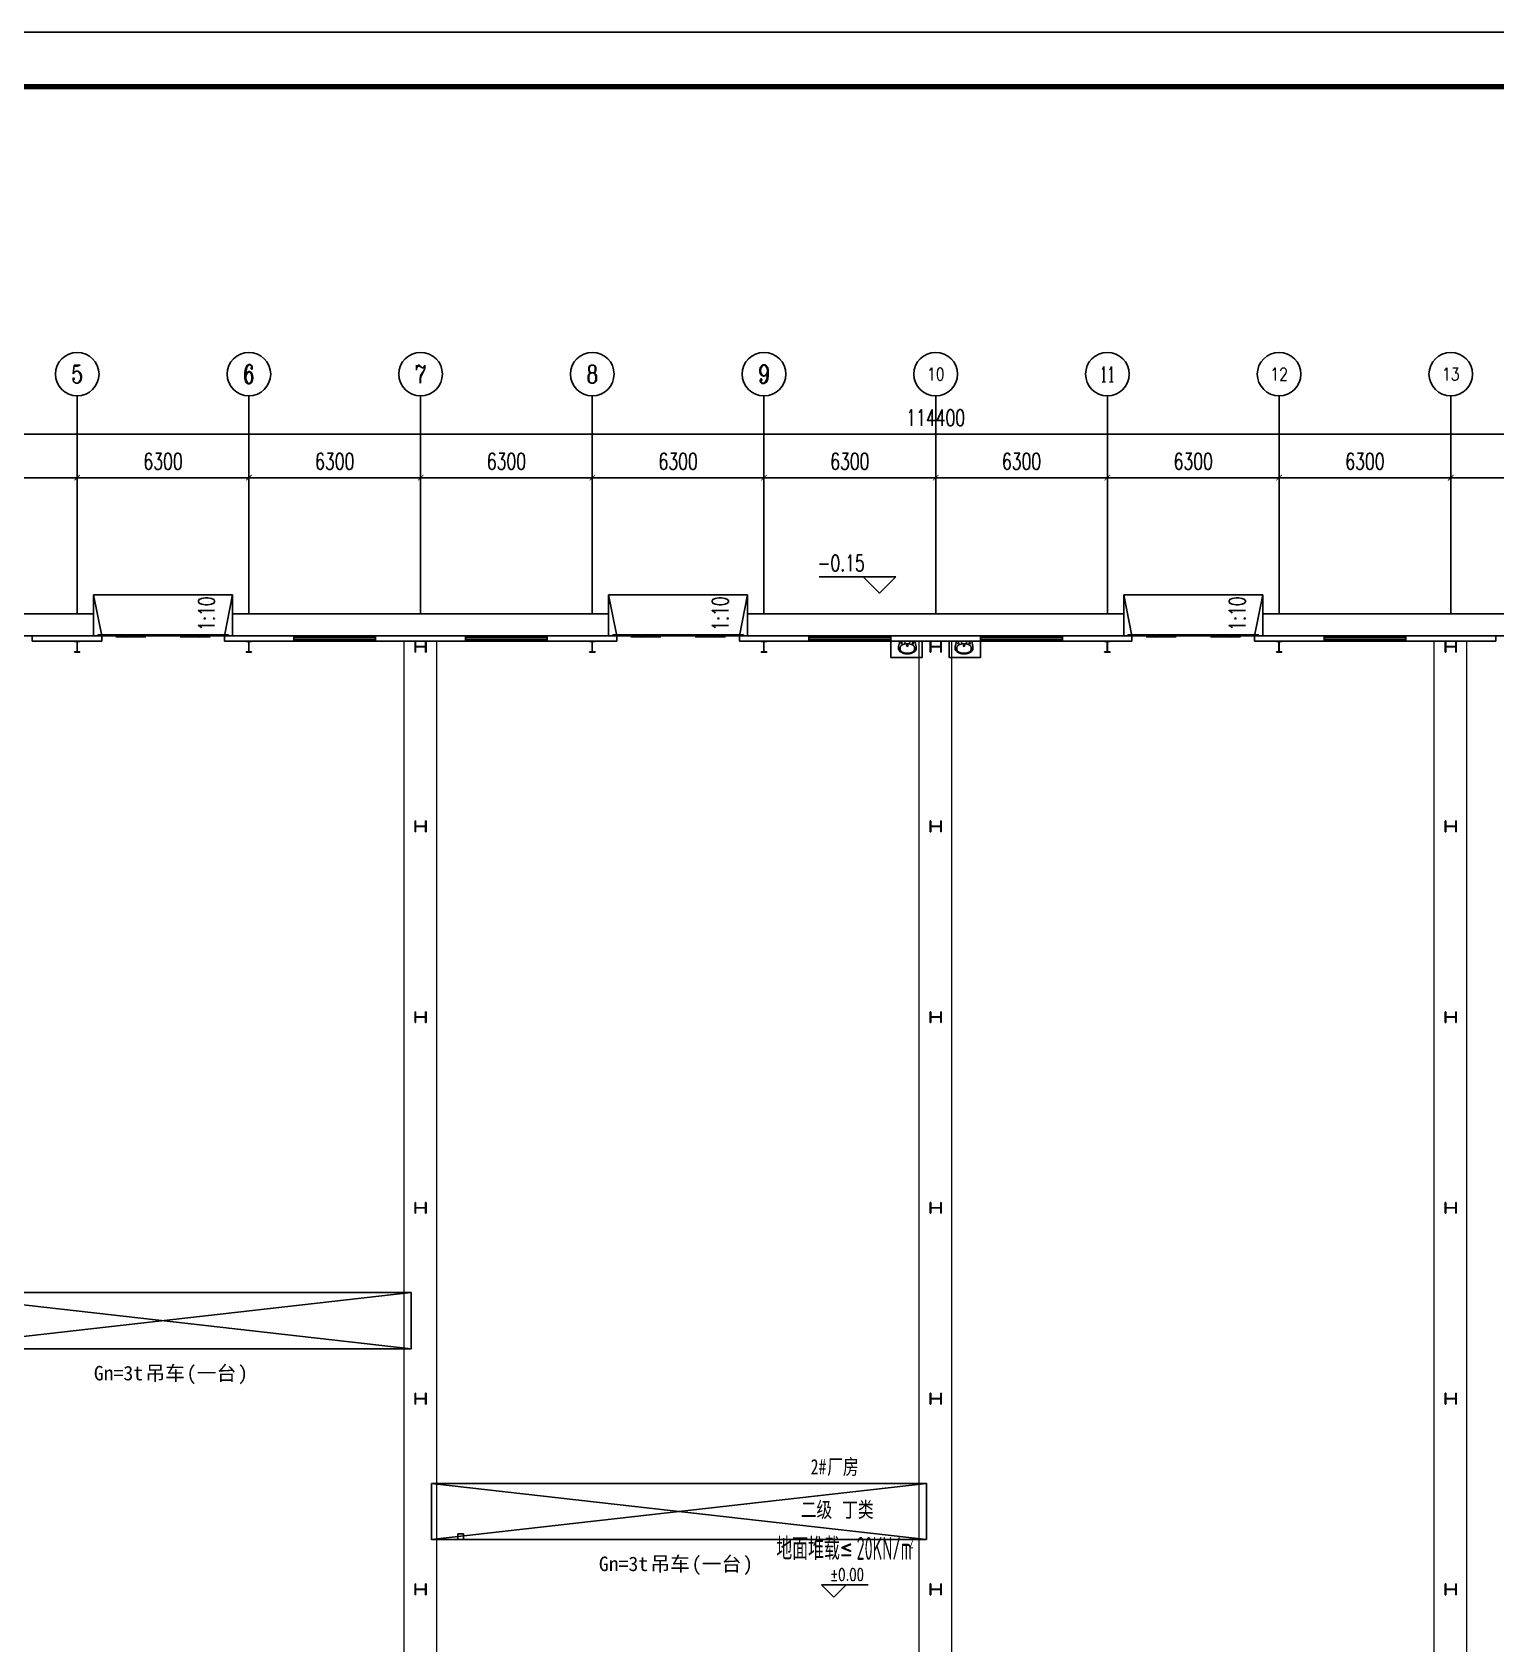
# Model space of a CAD drawing. Extents: x -417156 to 1571408, y 205758 to 1045562.
# Drawn here: x 1271875 to 1325575, y 927454 to 986603 of the extents above; entities that cross this region are included whole.
import ezdxf
from ezdxf.enums import TextEntityAlignment as Align

# ---------------------------------------------------------------- set-up
doc = ezdxf.new("R2010")
doc.units = 0
doc.header["$LTSCALE"] = 1000
doc.header["$MEASUREMENT"] = 0
doc.linetypes.add('DOTE', pattern=[2.42, 2, -0.2, 0.02, -0.2])
doc.layers.get('0').update_dxf_attribs({"linetype": 'CONTINUOUS'})
doc.layers.get('DEFPOINTS').update_dxf_attribs({"linetype": 'CONTINUOUS'})
for name, color, linetype in [('AXIS', 3, 'CONTINUOUS'), ('AXIS_TEXT', 7, 'CONTINUOUS'), ('COLUMN', 99, 'CONTINUOUS'), ('DIM_ELEV', 3, 'CONTINUOUS'), ('DIM_SYMB', 3, 'CONTINUOUS'), ('GROUND', 2, 'CONTINUOUS'), ('PUB_TEXT', 7, 'CONTINUOUS'), ('PUB_TITLE', 4, 'CONTINUOUS'), ('STAIR', 2, 'CONTINUOUS'), ('WALL', 9, 'CONTINUOUS'), ('WINDOW', 99, 'CONTINUOUS')]:
    doc.layers.add(name, color=color, linetype=linetype)
doc.styles.add('_TCH_AXIS', font='COMPLEX', dxfattribs={"bigfont": 'GBCBIG'})
doc.styles.add('_TCH_DIM', font='SIMPLEX', dxfattribs={"bigfont": 'GBCBIG'})
doc.styles.add('_TCH_DYN', font='')
doc.styles.add('COMPLEX', font='COMPLEX')
doc.styles.add('DIM_FONT', font='SIMPLEX', dxfattribs={"width": 0.7, "bigfont": 'GBCBIG'})
doc.styles.get("Standard").update_dxf_attribs({"font": 'gbenor.shx', "bigfont": 'gbcbig.shx'})
doc.styles.add('图签黑体', font='simhei.ttf', dxfattribs={"width": 0.75})
doc.styles.get('_TCH_DYN').set_extended_font_data('SimSun')
doc.dimstyles.new('DIMN200', dxfattribs={"dimscale": 2, "dimtxt": 300, "dimasz": 100, "dimexe": 250, "dimexo": 300, "dimgap": 150, "dimtad": 1, "dimdec": 0, "dimzin": 0, "dimtxsty": 'DIM_FONT', "dimblk": 'ARCHTICK', "dimcen": 0.09, "dimclrt": 7, "dimazin": 3, "dimtfac": 1, "dimtdec": 0, "dimtix": 1, "dimtmove": 0, "dimatfit": 3, "dimtolj": 1, "dimtzin": 0})

# ---------------------------------------------------------------- blocks, each defined once
blk = doc.blocks.new('$DORLIB2D$00000130')
at = {"color": 0, "linetype": 'CONTINUOUS'}
for p, q in [((-0.533, 0.66), (-0.533, 0.513)), ((0, 0.66), (-0.533, 0.66)), ((0, 0.513), (0, 0.66)), ((0.533, 0.66), (0, 0.66)), ((0.533, 0.66), (0.533, 0.513)), ((0, 0.513), (-0.533, 0.513)), ((0.533, 0.513), (0, 0.513)), ((-0.385, 0.269), (-0.14, 0.269)), ((-0.385, 0.269), (-0.3, 0.214)), ((-0.3, 0.214), (-0.3, 0.269)), ((0.385, 0.269), (0.14, 0.269)), ((0.3, 0.214), (0.3, 0.269)), ((0.385, 0.269), (0.3, 0.214))]:
    blk.add_line(p, q, dxfattribs=at)
blk = doc.blocks.new('$WINLIB2D$00000001')
for p, q in [((-0.5, 0.5), (0.5, 0.5)), ((-0.5, 0.5), (-0.5, -0.5)), ((0.5, -0.5), (0.5, 0.5)), ((0.5, 0.167), (-0.5, 0.167)), ((0.5, -0.167), (-0.5, -0.167)), ((-0.5, -0.5), (0.5, -0.5))]:
    blk.add_line(p, q)
blk = doc.blocks.new('_AXISO')
blk.add_circle((0, 0), 0.5)
at = {"layer": 'AXIS_TEXT', "style": 'COMPLEX', "width": 1.041667}
blk.add_attdef('A', text='', height=0.56, dxfattribs=at).set_placement((-0.25, -0.28), (0.25, -0.28), align=Align.FIT)
blk = doc.blocks.new('_ARCHTICK')
at = {"color": 0, "linetype": 'BYBLOCK', "const_width": 0.15}
blk.add_lwpolyline([(-0.5, -0.5), (0.5, 0.5)], dxfattribs=at)
blk = doc.blocks.new('*D106')
at = {"layer": 'AXIS', "color": 0}
for p, q in [((237909, 287558), (237909, 294058)), ((352309, 287558), (352309, 294058)), ((237909, 293558), (352309, 293558))]:
    blk.add_line(p, q, dxfattribs=at)
at = {"layer": 'DEFPOINTS', "color": 0}
for p in [(352309, 293558), (237909, 286958), (352309, 286958)]:
    blk.add_point(p, dxfattribs=at)
at = {"layer": 'AXIS', "color": 0, "xscale": 200, "yscale": 200, "zscale": 200, "rotation": 180}
blk.add_blockref('_ARCHTICK', (237909, 293558), dxfattribs=at)
at = {"layer": 'AXIS', "color": 0, "xscale": 200, "yscale": 200, "zscale": 200}
blk.add_blockref('_ARCHTICK', (352309, 293558), dxfattribs=at)
at = {"layer": 'AXIS', "color": 7, "insert": (295109, 294158), "char_height": 600, "attachment_point": 5, "style": 'DIM_FONT'}
blk.add_mtext('\\A1;114400', dxfattribs=at)
blk = doc.blocks.new('*D111')
at = {"layer": 'AXIS', "color": 0}
for p, q in [((257309, 287558), (257309, 292458)), ((263609, 287558), (263609, 292458)), ((257309, 291958), (263609, 291958))]:
    blk.add_line(p, q, dxfattribs=at)
at = {"layer": 'DEFPOINTS', "color": 0}
for p in [(263609, 291958), (257309, 286958), (263609, 286958)]:
    blk.add_point(p, dxfattribs=at)
at = {"layer": 'AXIS', "color": 0, "xscale": 200, "yscale": 200, "zscale": 200, "rotation": 180}
blk.add_blockref('_ARCHTICK', (257309, 291958), dxfattribs=at)
at = {"layer": 'AXIS', "color": 0, "xscale": 200, "yscale": 200, "zscale": 200}
blk.add_blockref('_ARCHTICK', (263609, 291958), dxfattribs=at)
at = {"layer": 'AXIS', "color": 7, "insert": (260459, 292558), "char_height": 600, "attachment_point": 5, "style": 'DIM_FONT'}
blk.add_mtext('\\A1;6300', dxfattribs=at)
blk = doc.blocks.new('*D112')
at = {"layer": 'AXIS', "color": 0}
for p, q in [((263609, 287558), (263609, 292458)), ((269909, 287558), (269909, 292458)), ((263609, 291958), (269909, 291958))]:
    blk.add_line(p, q, dxfattribs=at)
at = {"layer": 'DEFPOINTS', "color": 0}
for p in [(269909, 291958), (263609, 286958), (269909, 286958)]:
    blk.add_point(p, dxfattribs=at)
at = {"layer": 'AXIS', "color": 0, "xscale": 200, "yscale": 200, "zscale": 200, "rotation": 180}
blk.add_blockref('_ARCHTICK', (263609, 291958), dxfattribs=at)
at = {"layer": 'AXIS', "color": 0, "xscale": 200, "yscale": 200, "zscale": 200}
blk.add_blockref('_ARCHTICK', (269909, 291958), dxfattribs=at)
at = {"layer": 'AXIS', "color": 7, "insert": (266759, 292558), "char_height": 600, "attachment_point": 5, "style": 'DIM_FONT'}
blk.add_mtext('\\A1;6300', dxfattribs=at)
blk = doc.blocks.new('*D113')
at = {"layer": 'AXIS', "color": 0}
for p, q in [((269909, 287558), (269909, 292458)), ((276209, 287558), (276209, 292458)), ((269909, 291958), (276209, 291958))]:
    blk.add_line(p, q, dxfattribs=at)
at = {"layer": 'DEFPOINTS', "color": 0}
for p in [(276209, 291958), (269909, 286958), (276209, 286958)]:
    blk.add_point(p, dxfattribs=at)
at = {"layer": 'AXIS', "color": 0, "xscale": 200, "yscale": 200, "zscale": 200, "rotation": 180}
blk.add_blockref('_ARCHTICK', (269909, 291958), dxfattribs=at)
at = {"layer": 'AXIS', "color": 0, "xscale": 200, "yscale": 200, "zscale": 200}
blk.add_blockref('_ARCHTICK', (276209, 291958), dxfattribs=at)
at = {"layer": 'AXIS', "color": 7, "insert": (273059, 292558), "char_height": 600, "attachment_point": 5, "style": 'DIM_FONT'}
blk.add_mtext('\\A1;6300', dxfattribs=at)
blk = doc.blocks.new('*D114')
at = {"layer": 'AXIS', "color": 0}
for p, q in [((276209, 287558), (276209, 292458)), ((282509, 287558), (282509, 292458)), ((276209, 291958), (282509, 291958))]:
    blk.add_line(p, q, dxfattribs=at)
at = {"layer": 'DEFPOINTS', "color": 0}
for p in [(282509, 291958), (276209, 286958), (282509, 286958)]:
    blk.add_point(p, dxfattribs=at)
at = {"layer": 'AXIS', "color": 0, "xscale": 200, "yscale": 200, "zscale": 200, "rotation": 180}
blk.add_blockref('_ARCHTICK', (276209, 291958), dxfattribs=at)
at = {"layer": 'AXIS', "color": 0, "xscale": 200, "yscale": 200, "zscale": 200}
blk.add_blockref('_ARCHTICK', (282509, 291958), dxfattribs=at)
at = {"layer": 'AXIS', "color": 7, "insert": (279359, 292558), "char_height": 600, "attachment_point": 5, "style": 'DIM_FONT'}
blk.add_mtext('\\A1;6300', dxfattribs=at)
blk = doc.blocks.new('*D115')
at = {"layer": 'AXIS', "color": 0}
for p, q in [((282509, 287558), (282509, 292458)), ((288809, 287558), (288809, 292458)), ((282509, 291958), (288809, 291958))]:
    blk.add_line(p, q, dxfattribs=at)
at = {"layer": 'DEFPOINTS', "color": 0}
for p in [(288809, 291958), (282509, 286958), (288809, 286958)]:
    blk.add_point(p, dxfattribs=at)
at = {"layer": 'AXIS', "color": 0, "xscale": 200, "yscale": 200, "zscale": 200, "rotation": 180}
blk.add_blockref('_ARCHTICK', (282509, 291958), dxfattribs=at)
at = {"layer": 'AXIS', "color": 0, "xscale": 200, "yscale": 200, "zscale": 200}
blk.add_blockref('_ARCHTICK', (288809, 291958), dxfattribs=at)
at = {"layer": 'AXIS', "color": 7, "insert": (285659, 292558), "char_height": 600, "attachment_point": 5, "style": 'DIM_FONT'}
blk.add_mtext('\\A1;6300', dxfattribs=at)
blk = doc.blocks.new('*D116')
at = {"layer": 'AXIS', "color": 0}
for p, q in [((288809, 287558), (288809, 292458)), ((295109, 287558), (295109, 292458)), ((288809, 291958), (295109, 291958))]:
    blk.add_line(p, q, dxfattribs=at)
at = {"layer": 'DEFPOINTS', "color": 0}
for p in [(295109, 291958), (288809, 286958), (295109, 286958)]:
    blk.add_point(p, dxfattribs=at)
at = {"layer": 'AXIS', "color": 0, "xscale": 200, "yscale": 200, "zscale": 200, "rotation": 180}
blk.add_blockref('_ARCHTICK', (288809, 291958), dxfattribs=at)
at = {"layer": 'AXIS', "color": 0, "xscale": 200, "yscale": 200, "zscale": 200}
blk.add_blockref('_ARCHTICK', (295109, 291958), dxfattribs=at)
at = {"layer": 'AXIS', "color": 7, "insert": (291959, 292558), "char_height": 600, "attachment_point": 5, "style": 'DIM_FONT'}
blk.add_mtext('\\A1;6300', dxfattribs=at)
blk = doc.blocks.new('*D117')
at = {"layer": 'AXIS', "color": 0}
for p, q in [((295109, 287558), (295109, 292458)), ((301409, 287558), (301409, 292458)), ((295109, 291958), (301409, 291958))]:
    blk.add_line(p, q, dxfattribs=at)
at = {"layer": 'DEFPOINTS', "color": 0}
for p in [(301409, 291958), (295109, 286958), (301409, 286958)]:
    blk.add_point(p, dxfattribs=at)
at = {"layer": 'AXIS', "color": 0, "xscale": 200, "yscale": 200, "zscale": 200, "rotation": 180}
blk.add_blockref('_ARCHTICK', (295109, 291958), dxfattribs=at)
at = {"layer": 'AXIS', "color": 0, "xscale": 200, "yscale": 200, "zscale": 200}
blk.add_blockref('_ARCHTICK', (301409, 291958), dxfattribs=at)
at = {"layer": 'AXIS', "color": 7, "insert": (298259, 292558), "char_height": 600, "attachment_point": 5, "style": 'DIM_FONT'}
blk.add_mtext('\\A1;6300', dxfattribs=at)
blk = doc.blocks.new('*D118')
at = {"layer": 'AXIS', "color": 0}
for p, q in [((301409, 287558), (301409, 292458)), ((307709, 287558), (307709, 292458)), ((301409, 291958), (307709, 291958))]:
    blk.add_line(p, q, dxfattribs=at)
at = {"layer": 'DEFPOINTS', "color": 0}
for p in [(307709, 291958), (301409, 286958), (307709, 286958)]:
    blk.add_point(p, dxfattribs=at)
at = {"layer": 'AXIS', "color": 0, "xscale": 200, "yscale": 200, "zscale": 200, "rotation": 180}
blk.add_blockref('_ARCHTICK', (301409, 291958), dxfattribs=at)
at = {"layer": 'AXIS', "color": 0, "xscale": 200, "yscale": 200, "zscale": 200}
blk.add_blockref('_ARCHTICK', (307709, 291958), dxfattribs=at)
at = {"layer": 'AXIS', "color": 7, "insert": (304559, 292558), "char_height": 600, "attachment_point": 5, "style": 'DIM_FONT'}
blk.add_mtext('\\A1;6300', dxfattribs=at)
blk = doc.blocks.new('*D119')
at = {"layer": 'AXIS', "color": 0}
for p, q in [((307709, 287558), (307709, 292458)), ((314009, 287558), (314009, 292458)), ((307709, 291958), (314009, 291958))]:
    blk.add_line(p, q, dxfattribs=at)
at = {"layer": 'DEFPOINTS', "color": 0}
for p in [(314009, 291958), (307709, 286958), (314009, 286958)]:
    blk.add_point(p, dxfattribs=at)
at = {"layer": 'AXIS', "color": 0, "xscale": 200, "yscale": 200, "zscale": 200, "rotation": 180}
blk.add_blockref('_ARCHTICK', (307709, 291958), dxfattribs=at)
at = {"layer": 'AXIS', "color": 0, "xscale": 200, "yscale": 200, "zscale": 200}
blk.add_blockref('_ARCHTICK', (314009, 291958), dxfattribs=at)
at = {"layer": 'AXIS', "color": 7, "insert": (310859, 292558), "char_height": 600, "attachment_point": 5, "style": 'DIM_FONT'}
blk.add_mtext('\\A1;6300', dxfattribs=at)
blk = doc.blocks.new('*D120')
at = {"layer": 'AXIS', "color": 0}
for p, q in [((314009, 287558), (314009, 292458)), ((320309, 287558), (320309, 292458)), ((314009, 291958), (320309, 291958))]:
    blk.add_line(p, q, dxfattribs=at)
at = {"layer": 'DEFPOINTS', "color": 0}
for p in [(320309, 291958), (314009, 286958), (320309, 286958)]:
    blk.add_point(p, dxfattribs=at)
at = {"layer": 'AXIS', "color": 0, "xscale": 200, "yscale": 200, "zscale": 200, "rotation": 180}
blk.add_blockref('_ARCHTICK', (314009, 291958), dxfattribs=at)
at = {"layer": 'AXIS', "color": 0, "xscale": 200, "yscale": 200, "zscale": 200}
blk.add_blockref('_ARCHTICK', (320309, 291958), dxfattribs=at)
at = {"layer": 'AXIS', "color": 7, "insert": (317159, 292558), "char_height": 600, "attachment_point": 5, "style": 'DIM_FONT'}
blk.add_mtext('\\A1;6300', dxfattribs=at)
blk = doc.blocks.new('$PLAN$00000344')
for p, q in [((-280, -10), (-280, 0)), ((280, 0), (280, -10)), ((-251, -189), (-251, -186)), ((-248, -183), (-250, -185))]:
    blk.add_line(p, q)
for points in [[(-280, 0), (280, 0)], [(-326, -200), (-280, -5)], [(326, -204), (280, -5)]]:
    blk.add_lwpolyline(points)
for points in [[(-326, -200, 0.008223), (-326, -204, 0.149285)], [(-326, -266, 0.149285), (-304, -337, 0.107079), (-231, -408, 0.075625), (-131, -450, 0.062436), (-1, -467, 0.062436), (130, -452, 0.075625), (230, -410, 0.107079), (304, -339, 0.149285), (326, -268, 0.005205), (326, -266, 0.086596)], [(253, -188, 0.098208), (193, -141, 0.066287), (110, -111, 0.052428), (0, -100, 0.052428), (-110, -111, 0.066287), (-193, -141, 0.093876), (-251, -186, 0.171377)], [(-250, -358, 0.091341), (-193, -401, 0.066287), (-110, -431, 0.052428), (0, -442, 0.052428), (110, -431, 0.066287), (193, -401, 0.091756), (250, -358, 0.171377)]]:
    blk.add_lwpolyline(points, format="xyb")
at = {"flags": 128}
for points in [[(-326, -204), (-326, -268)], [(326, -204), (326, -268)]]:
    blk.add_lwpolyline(points, dxfattribs=at)
for points in [[(-253, -188, 0.172546), (-250, -358, 0.726395)], [(253, -188, -0.172546), (250, -358, -0.726395)]]:
    blk.add_lwpolyline(points, format="xyb", dxfattribs=at)
for centre, radius in [((-210, -75), 24), ((-210, -75), 24), ((-210, -75), 24), ((-90, -65), 10), ((0, -170), 25), ((0, -170), 15), ((90, -65), 10), ((210, -75), 24)]:
    blk.add_circle(centre, radius)
blk.add_arc((-250, -186), 1, 131.32236, 180)
blk = doc.blocks.new('DC')
at = {"color": 2}
for p, q in [((2139922, 388954), (2158083, 391012)), ((2139922, 391012), (2158083, 388954))]:
    blk.add_line(p, q, dxfattribs=at)
for points in [[(2139922, 391012), (2158083, 391012), (2158083, 388954), (2139922, 388954)], [(2140895, 389154), (2141095, 389154), (2141095, 388954), (2140895, 388954)]]:
    blk.add_lwpolyline(points, close=True, dxfattribs=at)
blk = doc.blocks.new('E22')
at = {"color": 8}
for points in [[(293459, 285957.7), (293459, 285357.7), (294615.8, 285357.7), (294615.8, 285957.7)], [(296759, 285957.7), (296759, 285357.7), (295602.2, 285357.7), (295602.2, 285957.7)]]:
    blk.add_lwpolyline(points, dxfattribs=at)
at = {"layer": 'AXIS', "color": 8}
for p, q in [((263609, 286957.7), (263609, 294957.7)), ((269909, 286957.7), (269909, 294957.7)), ((276209, 286957.7), (276209, 294957.7)), ((282509, 286957.7), (282509, 294957.7)), ((288809, 286957.7), (288809, 294957.7)), ((295109, 286957.7), (295109, 294957.7)), ((301409, 286957.7), (301409, 294957.7)), ((307709, 286957.7), (307709, 294957.7)), ((314009, 286957.7), (314009, 294957.7))]:
    blk.add_line(p, q, dxfattribs=at)
at = {"layer": 'COLUMN', "color": 8}
for p, q in [((263709, 285957.7), (263509, 285957.7)), ((263509, 285957.7), (263509, 285947.7)), ((263509, 285947.7), (263596.8, 285947.7)), ((263596.8, 285947.7), (263601.8, 285942.7)), ((263601.8, 285942.7), (263601.8, 285572.7)), ((263607.8, 285942.7), (263612.8, 285947.7)), ((263607.8, 285572.7), (263607.8, 285942.7)), ((263612.8, 285947.7), (263709, 285947.7)), ((263709, 285947.7), (263709, 285957.7)), ((270009, 285957.7), (269809, 285957.7)), ((269809, 285957.7), (269809, 285947.7)), ((269809, 285947.7), (269896.8, 285947.7)), ((269896.8, 285947.7), (269901.8, 285942.7)), ((269901.8, 285942.7), (269901.8, 285572.7)), ((269907.8, 285942.7), (269912.8, 285947.7)), ((269907.8, 285572.7), (269907.8, 285942.7)), ((269912.8, 285947.7), (270009, 285947.7)), ((270009, 285947.7), (270009, 285957.7)), ((276025, 285957.7), (276009, 285957.7)), ((276009, 285957.7), (276009, 285557.7)), ((276025, 285762.7), (276025, 285957.7)), ((276393, 285762.7), (276025, 285762.7)), ((276025, 285752.7), (276393, 285752.7)), ((276025, 285557.7), (276025, 285752.7)), ((276409, 285957.7), (276393, 285957.7)), ((276393, 285957.7), (276393, 285762.7)), ((276393, 285752.7), (276393, 285557.7)), ((276409, 285557.7), (276409, 285957.7)), ((282609, 285957.7), (282409, 285957.7)), ((282409, 285957.7), (282409, 285947.7)), ((282409, 285947.7), (282496.8, 285947.7)), ((282496.8, 285947.7), (282501.8, 285942.7)), ((282501.8, 285942.7), (282501.8, 285572.7)), ((282507.8, 285942.7), (282512.8, 285947.7)), ((282507.8, 285572.7), (282507.8, 285942.7)), ((282512.8, 285947.7), (282609, 285947.7)), ((282609, 285947.7), (282609, 285957.7)), ((288909, 285957.7), (288709, 285957.7)), ((288709, 285957.7), (288709, 285947.7)), ((288709, 285947.7), (288796.8, 285947.7)), ((288796.8, 285947.7), (288801.8, 285942.7)), ((288801.8, 285942.7), (288801.8, 285572.7)), ((288807.8, 285942.7), (288812.8, 285947.7)), ((288807.8, 285572.7), (288807.8, 285942.7)), ((288812.8, 285947.7), (288909, 285947.7)), ((288909, 285947.7), (288909, 285957.7)), ((294925, 285957.7), (294909, 285957.7)), ((294909, 285957.7), (294909, 285557.7)), ((294925, 285762.7), (294925, 285957.7)), ((295293, 285762.7), (294925, 285762.7)), ((294925, 285752.7), (295293, 285752.7)), ((294925, 285557.7), (294925, 285752.7)), ((295309, 285957.7), (295293, 285957.7)), ((295293, 285957.7), (295293, 285762.7)), ((295293, 285752.7), (295293, 285557.7)), ((295309, 285557.7), (295309, 285957.7)), ((301509, 285957.7), (301309, 285957.7)), ((301309, 285957.7), (301309, 285947.7)), ((301309, 285947.7), (301396.8, 285947.7)), ((301396.8, 285947.7), (301401.8, 285942.7)), ((301401.8, 285942.7), (301401.8, 285572.7)), ((301407.8, 285942.7), (301412.8, 285947.7)), ((301407.8, 285572.7), (301407.8, 285942.7)), ((301412.8, 285947.7), (301509, 285947.7)), ((301509, 285947.7), (301509, 285957.7)), ((307809, 285957.7), (307609, 285957.7)), ((307609, 285957.7), (307609, 285947.7)), ((307609, 285947.7), (307696.8, 285947.7)), ((307696.8, 285947.7), (307701.8, 285942.7)), ((307701.8, 285942.7), (307701.8, 285572.7)), ((307707.8, 285942.7), (307712.8, 285947.7)), ((307707.8, 285572.7), (307707.8, 285942.7)), ((307712.8, 285947.7), (307809, 285947.7)), ((307809, 285947.7), (307809, 285957.7)), ((313825, 285957.7), (313809, 285957.7)), ((313809, 285957.7), (313809, 285557.7)), ((313825, 285762.7), (313825, 285957.7)), ((314193, 285762.7), (313825, 285762.7)), ((313825, 285752.7), (314193, 285752.7)), ((313825, 285557.7), (313825, 285752.7)), ((314209, 285957.7), (314193, 285957.7)), ((314193, 285957.7), (314193, 285762.7)), ((314193, 285752.7), (314193, 285557.7)), ((314209, 285557.7), (314209, 285957.7)), ((263596.8, 285567.7), (263509, 285567.7)), ((263509, 285567.7), (263509, 285557.7)), ((263509, 285557.7), (263709, 285557.7)), ((263601.8, 285572.7), (263596.8, 285567.7)), ((263612.8, 285567.7), (263607.8, 285572.7)), ((263709, 285567.7), (263612.8, 285567.7)), ((263709, 285557.7), (263709, 285567.7)), ((269896.8, 285567.7), (269809, 285567.7)), ((269809, 285567.7), (269809, 285557.7)), ((269809, 285557.7), (270009, 285557.7)), ((269901.8, 285572.7), (269896.8, 285567.7)), ((269912.8, 285567.7), (269907.8, 285572.7)), ((270009, 285567.7), (269912.8, 285567.7)), ((270009, 285557.7), (270009, 285567.7)), ((276009, 285557.7), (276025, 285557.7)), ((276393, 285557.7), (276409, 285557.7)), ((282496.8, 285567.7), (282409, 285567.7)), ((282409, 285567.7), (282409, 285557.7)), ((282409, 285557.7), (282609, 285557.7)), ((282501.8, 285572.7), (282496.8, 285567.7)), ((282512.8, 285567.7), (282507.8, 285572.7)), ((282609, 285567.7), (282512.8, 285567.7)), ((282609, 285557.7), (282609, 285567.7)), ((288796.8, 285567.7), (288709, 285567.7)), ((288709, 285567.7), (288709, 285557.7)), ((288709, 285557.7), (288909, 285557.7)), ((288801.8, 285572.7), (288796.8, 285567.7)), ((288812.8, 285567.7), (288807.8, 285572.7)), ((288909, 285567.7), (288812.8, 285567.7)), ((288909, 285557.7), (288909, 285567.7)), ((294909, 285557.7), (294925, 285557.7)), ((295293, 285557.7), (295309, 285557.7)), ((301396.8, 285567.7), (301309, 285567.7)), ((301309, 285567.7), (301309, 285557.7)), ((301309, 285557.7), (301509, 285557.7)), ((301401.8, 285572.7), (301396.8, 285567.7)), ((301412.8, 285567.7), (301407.8, 285572.7)), ((301509, 285567.7), (301412.8, 285567.7)), ((301509, 285557.7), (301509, 285567.7)), ((307696.8, 285567.7), (307609, 285567.7)), ((307609, 285567.7), (307609, 285557.7)), ((307609, 285557.7), (307809, 285557.7)), ((307701.8, 285572.7), (307696.8, 285567.7)), ((307712.8, 285567.7), (307707.8, 285572.7)), ((307809, 285567.7), (307712.8, 285567.7)), ((307809, 285557.7), (307809, 285567.7)), ((313809, 285557.7), (313825, 285557.7)), ((314193, 285557.7), (314209, 285557.7)), ((276025, 279357.7), (276009, 279357.7)), ((276009, 279357.7), (276009, 278957.7)), ((276025, 279162.7), (276025, 279357.7)), ((276409, 279357.7), (276393, 279357.7)), ((276393, 279357.7), (276393, 279162.7)), ((276409, 278957.7), (276409, 279357.7)), ((294925, 279357.7), (294909, 279357.7)), ((294909, 279357.7), (294909, 278957.7)), ((294925, 279162.7), (294925, 279357.7)), ((295309, 279357.7), (295293, 279357.7)), ((295293, 279357.7), (295293, 279162.7)), ((295309, 278957.7), (295309, 279357.7)), ((313825, 279357.7), (313809, 279357.7)), ((313809, 279357.7), (313809, 278957.7)), ((313825, 279162.7), (313825, 279357.7)), ((314209, 279357.7), (314193, 279357.7)), ((314193, 279357.7), (314193, 279162.7)), ((314209, 278957.7), (314209, 279357.7)), ((276009, 278957.7), (276025, 278957.7)), ((276393, 279162.7), (276025, 279162.7)), ((276025, 279152.7), (276393, 279152.7)), ((276025, 278957.7), (276025, 279152.7)), ((276393, 279152.7), (276393, 278957.7)), ((276393, 278957.7), (276409, 278957.7)), ((294909, 278957.7), (294925, 278957.7)), ((295293, 279162.7), (294925, 279162.7)), ((294925, 279152.7), (295293, 279152.7)), ((294925, 278957.7), (294925, 279152.7)), ((295293, 279152.7), (295293, 278957.7)), ((295293, 278957.7), (295309, 278957.7)), ((313809, 278957.7), (313825, 278957.7)), ((314193, 279162.7), (313825, 279162.7)), ((313825, 279152.7), (314193, 279152.7)), ((313825, 278957.7), (313825, 279152.7)), ((314193, 279152.7), (314193, 278957.7)), ((314193, 278957.7), (314209, 278957.7)), ((276025, 272357.7), (276009, 272357.7)), ((276009, 272357.7), (276009, 271957.7)), ((276025, 272162.7), (276025, 272357.7)), ((276393, 272162.7), (276025, 272162.7)), ((276025, 272152.7), (276393, 272152.7)), ((276025, 271957.7), (276025, 272152.7)), ((276409, 272357.7), (276393, 272357.7)), ((276393, 272357.7), (276393, 272162.7)), ((276393, 272152.7), (276393, 271957.7)), ((276409, 271957.7), (276409, 272357.7)), ((294925, 272357.7), (294909, 272357.7)), ((294909, 272357.7), (294909, 271957.7)), ((294925, 272162.7), (294925, 272357.7)), ((295293, 272162.7), (294925, 272162.7)), ((294925, 272152.7), (295293, 272152.7)), ((294925, 271957.7), (294925, 272152.7)), ((295309, 272357.7), (295293, 272357.7)), ((295293, 272357.7), (295293, 272162.7)), ((295293, 272152.7), (295293, 271957.7)), ((295309, 271957.7), (295309, 272357.7)), ((313825, 272357.7), (313809, 272357.7)), ((313809, 272357.7), (313809, 271957.7)), ((313825, 272162.7), (313825, 272357.7)), ((314193, 272162.7), (313825, 272162.7)), ((313825, 272152.7), (314193, 272152.7)), ((313825, 271957.7), (313825, 272152.7)), ((314209, 272357.7), (314193, 272357.7)), ((314193, 272357.7), (314193, 272162.7)), ((314193, 272152.7), (314193, 271957.7)), ((314209, 271957.7), (314209, 272357.7)), ((276009, 271957.7), (276025, 271957.7)), ((276393, 271957.7), (276409, 271957.7)), ((294909, 271957.7), (294925, 271957.7)), ((295293, 271957.7), (295309, 271957.7)), ((313809, 271957.7), (313825, 271957.7)), ((314193, 271957.7), (314209, 271957.7)), ((276025, 265357.7), (276009, 265357.7)), ((276009, 265357.7), (276009, 264957.7)), ((276025, 265162.7), (276025, 265357.7)), ((276393, 265162.7), (276025, 265162.7)), ((276025, 265152.7), (276393, 265152.7)), ((276025, 264957.7), (276025, 265152.7)), ((276409, 265357.7), (276393, 265357.7)), ((276393, 265357.7), (276393, 265162.7)), ((276393, 265152.7), (276393, 264957.7)), ((276409, 264957.7), (276409, 265357.7)), ((294925, 265357.7), (294909, 265357.7)), ((294909, 265357.7), (294909, 264957.7)), ((294925, 265162.7), (294925, 265357.7)), ((295293, 265162.7), (294925, 265162.7)), ((294925, 265152.7), (295293, 265152.7)), ((294925, 264957.7), (294925, 265152.7)), ((295309, 265357.7), (295293, 265357.7)), ((295293, 265357.7), (295293, 265162.7)), ((295293, 265152.7), (295293, 264957.7)), ((295309, 264957.7), (295309, 265357.7)), ((313825, 265357.7), (313809, 265357.7)), ((313809, 265357.7), (313809, 264957.7)), ((313825, 265162.7), (313825, 265357.7)), ((314193, 265162.7), (313825, 265162.7)), ((313825, 265152.7), (314193, 265152.7)), ((313825, 264957.7), (313825, 265152.7)), ((314209, 265357.7), (314193, 265357.7)), ((314193, 265357.7), (314193, 265162.7)), ((314193, 265152.7), (314193, 264957.7)), ((314209, 264957.7), (314209, 265357.7)), ((276009, 264957.7), (276025, 264957.7)), ((276393, 264957.7), (276409, 264957.7)), ((294909, 264957.7), (294925, 264957.7)), ((295293, 264957.7), (295309, 264957.7)), ((313809, 264957.7), (313825, 264957.7)), ((314193, 264957.7), (314209, 264957.7)), ((276025, 258357.7), (276009, 258357.7)), ((276009, 258357.7), (276009, 257957.7)), ((276009, 257957.7), (276025, 257957.7)), ((276025, 258162.7), (276025, 258357.7)), ((276393, 258162.7), (276025, 258162.7)), ((276025, 258152.7), (276393, 258152.7)), ((276025, 257957.7), (276025, 258152.7)), ((276409, 258357.7), (276393, 258357.7)), ((276393, 258357.7), (276393, 258162.7)), ((276393, 258152.7), (276393, 257957.7)), ((276393, 257957.7), (276409, 257957.7)), ((276409, 257957.7), (276409, 258357.7)), ((294925, 258357.7), (294909, 258357.7)), ((294909, 258357.7), (294909, 257957.7)), ((294909, 257957.7), (294925, 257957.7)), ((294925, 258162.7), (294925, 258357.7)), ((295293, 258162.7), (294925, 258162.7)), ((294925, 258152.7), (295293, 258152.7)), ((294925, 257957.7), (294925, 258152.7)), ((295309, 258357.7), (295293, 258357.7)), ((295293, 258357.7), (295293, 258162.7)), ((295293, 258152.7), (295293, 257957.7)), ((295293, 257957.7), (295309, 257957.7)), ((295309, 257957.7), (295309, 258357.7)), ((313825, 258357.7), (313809, 258357.7)), ((313809, 258357.7), (313809, 257957.7)), ((313809, 257957.7), (313825, 257957.7)), ((313825, 258162.7), (313825, 258357.7)), ((314193, 258162.7), (313825, 258162.7)), ((313825, 258152.7), (314193, 258152.7)), ((313825, 257957.7), (313825, 258152.7)), ((314209, 258357.7), (314193, 258357.7)), ((314193, 258357.7), (314193, 258162.7)), ((314193, 258152.7), (314193, 257957.7)), ((314193, 257957.7), (314209, 257957.7)), ((314209, 257957.7), (314209, 258357.7)), ((276025, 251357.7), (276009, 251357.7)), ((276009, 251357.7), (276009, 250957.7)), ((276009, 250957.7), (276025, 250957.7)), ((276025, 251162.7), (276025, 251357.7)), ((276393, 251162.7), (276025, 251162.7)), ((276025, 251152.7), (276393, 251152.7)), ((276025, 250957.7), (276025, 251152.7)), ((276409, 251357.7), (276393, 251357.7)), ((276393, 251357.7), (276393, 251162.7)), ((276393, 251152.7), (276393, 250957.7)), ((276393, 250957.7), (276409, 250957.7)), ((276409, 250957.7), (276409, 251357.7)), ((294925, 251357.7), (294909, 251357.7)), ((294909, 251357.7), (294909, 250957.7)), ((294909, 250957.7), (294925, 250957.7)), ((294925, 251162.7), (294925, 251357.7)), ((295293, 251162.7), (294925, 251162.7)), ((294925, 251152.7), (295293, 251152.7)), ((294925, 250957.7), (294925, 251152.7)), ((295309, 251357.7), (295293, 251357.7)), ((295293, 251357.7), (295293, 251162.7)), ((295293, 251152.7), (295293, 250957.7)), ((295293, 250957.7), (295309, 250957.7)), ((295309, 250957.7), (295309, 251357.7)), ((313825, 251357.7), (313809, 251357.7)), ((313809, 251357.7), (313809, 250957.7)), ((313809, 250957.7), (313825, 250957.7)), ((313825, 251162.7), (313825, 251357.7)), ((314193, 251162.7), (313825, 251162.7)), ((313825, 251152.7), (314193, 251152.7)), ((313825, 250957.7), (313825, 251152.7)), ((314209, 251357.7), (314193, 251357.7)), ((314193, 251357.7), (314193, 251162.7)), ((314193, 251152.7), (314193, 250957.7)), ((314193, 250957.7), (314209, 250957.7)), ((314209, 250957.7), (314209, 251357.7))]:
    blk.add_line(p, q, dxfattribs=at)
at = {"layer": 'DIM_ELEV', "color": 8}
for p, q in [((293651.8, 288316.2), (290838.8, 288316.2)), ((293051.8, 287716.2), (292451.8, 288316.2)), ((293051.8, 287716.2), (293651.8, 288316.2)), ((291368.9, 250868.6), (290918.9, 251318.6)), ((290918.9, 251318.6), (292629, 251318.6)), ((291368.9, 250868.6), (291818.9, 251318.6))]:
    blk.add_line(p, q, dxfattribs=at)
at = {"layer": 'DIM_SYMB', "color": 8}
for points in [[(268861.4, 286431.4, 0, 0, 0), (268861.4, 286868.9, 160, 0, 0), (268861.4, 287468.9, 0, 0, 0)], [(287711.2, 286431.4, 0, 0, 0), (287711.2, 286868.9, 160, 0, 0), (287711.2, 287468.9, 0, 0, 0)], [(306681, 286431.4, 0, 0, 0), (306681, 286868.9, 160, 0, 0), (306681, 287468.9, 0, 0, 0)]]:
    blk.add_lwpolyline(points, format="xyseb", dxfattribs=at)
at = {"layer": 'GROUND', "color": 8}
for p, q in [((264208.8, 286957.7), (250408.8, 286957.7)), ((283108.8, 286957.7), (269308.8, 286957.7)), ((302008.8, 286957.7), (288208.8, 286957.7)), ((320908.8, 286957.7), (307108.8, 286957.7)), ((264208.8, 286157.7), (250408.8, 286157.7)), ((283108.8, 286157.7), (269308.8, 286157.7)), ((302008.8, 286157.7), (288208.8, 286157.7)), ((320908.8, 286157.7), (307108.8, 286157.7))]:
    blk.add_line(p, q, dxfattribs=at)
at = {"layer": 'STAIR', "color": 8}
for p, q in [((269308.8, 287657.7), (264208.8, 287657.7)), ((264208.8, 287657.7), (264208.8, 286157.7)), ((264508.8, 286157.7), (264208.8, 287657.7)), ((269008.8, 286157.7), (269308.8, 287657.7)), ((269308.8, 287657.7), (269308.8, 286157.7)), ((288208.8, 287657.7), (283108.8, 287657.7)), ((283108.8, 287657.7), (283108.8, 286157.7)), ((283408.8, 286157.7), (283108.8, 287657.7)), ((287908.8, 286157.7), (288208.8, 287657.7)), ((288208.8, 287657.7), (288208.8, 286157.7)), ((307108.8, 287657.7), (302008.8, 287657.7)), ((302008.8, 287657.7), (302008.8, 286157.7)), ((302308.8, 286157.7), (302008.8, 287657.7)), ((306808.8, 286157.7), (307108.8, 287657.7)), ((307108.8, 287657.7), (307108.8, 286157.7)), ((269308.8, 286157.7), (264208.8, 286157.7)), ((288208.8, 286157.7), (283108.8, 286157.7)), ((307108.8, 286157.7), (302008.8, 286157.7))]:
    blk.add_line(p, q, dxfattribs=at)
at = {"layer": 'WALL', "color": 8}
for p, q in [((263609, 286157.7), (261959, 286157.7)), ((261959, 286157.7), (261959, 285957.7)), ((261959, 285957.7), (263509, 285957.7)), ((264508.8, 286157.7), (263609, 286157.7)), ((263709, 285957.7), (264508.8, 285957.7)), ((264508.8, 285957.7), (264508.8, 286157.7)), ((269909, 286157.7), (269008.8, 286157.7)), ((269008.8, 286157.7), (269008.8, 285957.7)), ((269008.8, 285957.7), (269809, 285957.7)), ((271559, 286157.7), (269909, 286157.7)), ((270009, 285957.7), (271559, 285957.7)), ((271559, 285957.7), (271559, 286157.7)), ((277859, 286157.7), (274559, 286157.7)), ((274559, 286157.7), (274559, 285957.7)), ((274559, 285957.7), (277859, 285957.7)), ((277859, 285957.7), (277859, 286157.7)), ((282509, 286157.7), (280859, 286157.7)), ((280859, 286157.7), (280859, 285957.7)), ((280859, 285957.7), (282409, 285957.7)), ((283408.8, 286157.7), (282509, 286157.7)), ((282609, 285957.7), (283408.8, 285957.7)), ((283408.8, 285957.7), (283408.8, 286157.7)), ((288809, 286157.7), (287908.8, 286157.7)), ((287908.8, 286157.7), (287908.8, 285957.7)), ((287908.8, 285957.7), (288709, 285957.7)), ((290459, 286157.7), (288809, 286157.7)), ((288909, 285957.7), (290459, 285957.7)), ((290459, 285957.7), (290459, 286157.7)), ((296759, 286157.7), (293459, 286157.7)), ((293459, 286157.7), (293459, 285957.7)), ((293459, 285957.7), (296759, 285957.7)), ((296759, 285957.7), (296759, 286157.7)), ((301409, 286157.7), (299759, 286157.7)), ((299759, 286157.7), (299759, 285957.7)), ((299759, 285957.7), (301309, 285957.7)), ((302308.8, 286157.7), (301409, 286157.7)), ((301509, 285957.7), (302308.8, 285957.7)), ((302308.8, 285957.7), (302308.8, 286157.7)), ((307709, 286157.7), (306808.8, 286157.7)), ((306808.8, 286157.7), (306808.8, 285957.7)), ((306808.8, 285957.7), (307609, 285957.7)), ((309359, 286157.7), (307709, 286157.7)), ((307809, 285957.7), (309359, 285957.7)), ((309359, 285957.7), (309359, 286157.7)), ((315659, 286157.7), (312359, 286157.7)), ((312359, 286157.7), (312359, 285957.7)), ((312359, 285957.7), (315659, 285957.7)), ((315659, 285957.7), (315659, 286157.7))]:
    blk.add_line(p, q, dxfattribs=at)
at = {"color": 8}
blk.add_blockref('$PLAN$00000344', (294068.3, 285957.7), dxfattribs=at)
at = {"color": 8, "yscale": -1, "rotation": 180}
blk.add_blockref('$PLAN$00000344', (296149.7, 285957.7), dxfattribs=at)
at = {"layer": 'AXIS', "color": 8}
ref = blk.add_blockref('_AXISO', (263609, 295757.7), dxfattribs=dict(at, xscale=1600, yscale=1600, zscale=1600))
ref.add_attrib('A', '5', dxfattribs={"layer": 'AXIS_TEXT', "color": 8, "height": 657.6, "style": '_TCH_AXIS'}).set_placement((263389.8, 295429), (263828.2, 295429), align=Align.FIT)
ref = blk.add_blockref('_AXISO', (269909, 295757.7), dxfattribs=dict(at, xscale=1600, yscale=1600, zscale=1600))
ref.add_attrib('A', '6', dxfattribs={"layer": 'AXIS_TEXT', "color": 8, "height": 674.8, "style": '_TCH_AXIS', "width": 0.928571}).set_placement((269700.1, 295420.4), (270117.8, 295420.4), align=Align.FIT)
ref = blk.add_blockref('_AXISO', (276209, 295757.7), dxfattribs=dict(at, xscale=1600, yscale=1600, zscale=1600))
ref.add_attrib('A', '7', dxfattribs={"layer": 'AXIS_TEXT', "color": 8, "height": 657.6, "style": '_TCH_AXIS'}).set_placement((275989.8, 295429), (276428.2, 295429), align=Align.FIT)
ref = blk.add_blockref('_AXISO', (282509, 295757.7), dxfattribs=dict(at, xscale=1600, yscale=1600, zscale=1600))
ref.add_attrib('A', '8', dxfattribs={"layer": 'AXIS_TEXT', "color": 8, "height": 657.6, "style": '_TCH_AXIS'}).set_placement((282289.8, 295429), (282728.2, 295429), align=Align.FIT)
ref = blk.add_blockref('_AXISO', (288809, 295757.7), dxfattribs=dict(at, xscale=1600, yscale=1600, zscale=1600))
ref.add_attrib('A', '9', dxfattribs={"layer": 'AXIS_TEXT', "color": 8, "height": 674.8, "style": '_TCH_AXIS', "width": 0.928571}).set_placement((288600.1, 295420.4), (289017.8, 295420.4), align=Align.FIT)
ref = blk.add_blockref('_AXISO', (295109, 295757.7), dxfattribs=dict(at, xscale=1600, yscale=1600, zscale=1600))
ref.add_attrib('A', '10', dxfattribs={"layer": 'AXIS_TEXT', "color": 8, "height": 454.4, "style": '_TCH_AXIS', "width": 1.034483}).set_placement((294784.4, 295530.5), (295433.6, 295530.5), align=Align.FIT)
ref = blk.add_blockref('_AXISO', (301409, 295757.7), dxfattribs=dict(at, xscale=1600, yscale=1600, zscale=1600))
ref.add_attrib('A', '11', dxfattribs={"layer": 'AXIS_TEXT', "color": 8, "height": 553.45, "style": '_TCH_AXIS', "width": 0.875}).set_placement((301132.3, 295481), (301685.7, 295481), align=Align.FIT)
ref = blk.add_blockref('_AXISO', (307709, 295757.7), dxfattribs=dict(at, xscale=1600, yscale=1600, zscale=1600))
ref.add_attrib('A', '12', dxfattribs={"layer": 'AXIS_TEXT', "color": 8, "height": 454.4, "style": '_TCH_AXIS', "width": 1.034483}).set_placement((307384.4, 295530.5), (308033.6, 295530.5), align=Align.FIT)
ref = blk.add_blockref('_AXISO', (314009, 295757.7), dxfattribs=dict(at, xscale=1600, yscale=1600, zscale=1600))
ref.add_attrib('A', '13', dxfattribs={"layer": 'AXIS_TEXT', "color": 8, "height": 454.4, "style": '_TCH_AXIS', "width": 1.034483}).set_placement((313684.4, 295530.5), (314333.6, 295530.5), align=Align.FIT)
at = {"layer": 'WINDOW', "color": 8, "rotation": 180}
for name, p, xscale, yscale, zscale in [('$DORLIB2D$00000130', (266758.8, 286057.7), 4500, -200, 4500), ('$WINLIB2D$00000001', (273059, 286057.7), 3000, 200, 3000), ('$WINLIB2D$00000001', (279359, 286057.7), 3000, 200, 3000), ('$DORLIB2D$00000130', (285658.8, 286057.7), 4500, -200, 4500), ('$WINLIB2D$00000001', (291959, 286057.7), 3000, 200, 3000), ('$WINLIB2D$00000001', (298259, 286057.7), 3000, 200, 3000), ('$DORLIB2D$00000130', (304558.8, 286057.7), 4500, -200, 4500), ('$WINLIB2D$00000001', (310859, 286057.7), 3000, 200, 3000)]:
    blk.add_blockref(name, p, dxfattribs=dict(at, xscale=xscale, yscale=yscale, zscale=zscale))
at = {"layer": 'PUB_TEXT', "color": 7, "style": '_TCH_DIM', "width": 0.705882}
for s, height, p in [('-0.15', 595, (290778.8, 288526.2)), ('%%P0.00', 446.25, (291234, 251476.1))]:
    blk.add_text(s, height=height, dxfattribs=at).set_placement(p)
at = {"layer": 'PUB_TEXT', "color": 8, "style": '_TCH_DIM', "width": 0.705882}
for p in [(268651.4, 286340.1), (287501.2, 286340.1), (306471, 286340.1)]:
    blk.add_text('1:10', height=595, rotation=90, dxfattribs=at).set_placement(p)
at = {"layer": 'PUB_TEXT', "color": 8, "style": '图签黑体', "width": 0.75}
for s, p in [('2#', (290522, 255373.3)), ('厂房', (291129.6, 255373.3)), ('二级', (290157.9, 253800.3)), ('丁类', (291676.9, 253800.3))]:
    blk.add_text(s, height=563.29, dxfattribs=at).set_placement(p)
at = {"layer": 'PUB_TEXT', "color": 8}
blk.add_text('地面堆载≤', height=810.21, dxfattribs=at).set_placement((289259.6, 252238.1))
at = {"layer": 'PUB_TEXT', "color": 8, "width": 0.6}
for s, height, p in [('20KN/m', 840, (292208.6, 252238.1)), ('2', 420, (294142.7, 252658.1))]:
    blk.add_text(s, height=height, dxfattribs=at).set_placement(p)
at = {"layer": 'AXIS', "color": 8}
for p1, p2, distance, picture, middle in [((237909, 286957.7), (352309, 286957.7), 6600, '*D106', (295109, 294157.7)), ((257309, 286957.7), (263609, 286957.7), 5000, '*D111', (260459, 292557.7)), ((263609, 286957.7), (269909, 286957.7), 5000, '*D112', (266759, 292557.7)), ((269909, 286957.7), (276209, 286957.7), 5000, '*D113', (273059, 292557.7)), ((276209, 286957.7), (282509, 286957.7), 5000, '*D114', (279359, 292557.7)), ((282509, 286957.7), (288809, 286957.7), 5000, '*D115', (285659, 292557.7)), ((288809, 286957.7), (295109, 286957.7), 5000, '*D116', (291959, 292557.7)), ((295109, 286957.7), (301409, 286957.7), 5000, '*D117', (298259, 292557.7)), ((301409, 286957.7), (307709, 286957.7), 5000, '*D118', (304559, 292557.7)), ((307709, 286957.7), (314009, 286957.7), 5000, '*D119', (310859, 292557.7)), ((314009, 286957.7), (320309, 286957.7), 5000, '*D120', (317159, 292557.7))]:
    dim = blk.add_aligned_dim(p1=p1, p2=p2, distance=distance, dimstyle='DIMN200', dxfattribs=at)
    dim.commit()
    dim.dimension.update_dxf_attribs({"geometry": picture, "text_midpoint": middle})

msp = doc.modelspace()

# ---------------------------------------------------------------- linework, layer by layer
at = {"color": 2, "linetype": 'DOTE', "const_width": 50}
for points in [[(1285512, 964254), (1285512, 894654)], [(1286712, 964254), (1286712, 894654)], [(1304412, 964254), (1304412, 894654)], [(1305612, 964254), (1305612, 894654)], [(1323312, 964254), (1323312, 894654)], [(1324512, 964254), (1324512, 894654)]]:
    msp.add_lwpolyline(points, dxfattribs=at)
at = {"layer": 'PUB_TITLE'}
msp.add_lwpolyline([(1225598, 867803), (1393798, 867803), (1393798, 986603), (1225598, 986603)], close=True, dxfattribs=at)
at = {"layer": 'PUB_TITLE', "const_width": 200}
msp.add_lwpolyline([(1230598, 869803), (1391798, 869803), (1391798, 984603), (1230598, 984603)], close=True, dxfattribs=at)

# ---------------------------------------------------------------- block references
for name, p in [('E22', (1009916, 678296)), ('DC', (-872298, 549329)), ('DC', (-853398, 542329))]:
    msp.add_blockref(name, p)

# ---------------------------------------------------------------- texts
at = {"layer": 'PUB_TEXT', "style": '_TCH_DYN'}
for s, height, p in [('Gn=3t', 531.5, (1274135, 937122)), ('吊车', 531.5, (1276025, 937122)), ('(', 532, (1277537, 937122)), ('一台', 531.5, (1277915, 937122)), (')', 532, (1279427, 937122)), ('Gn=3t', 531.5, (1292666, 930122)), ('吊车', 531.5, (1294556, 930122)), ('(', 532, (1296067, 930122)), ('一台', 531.5, (1296445, 930122)), (')', 532, (1297957, 930122))]:
    msp.add_text(s, height=height, dxfattribs=at).set_placement(p)

doc.saveas('drawing.dxf')
